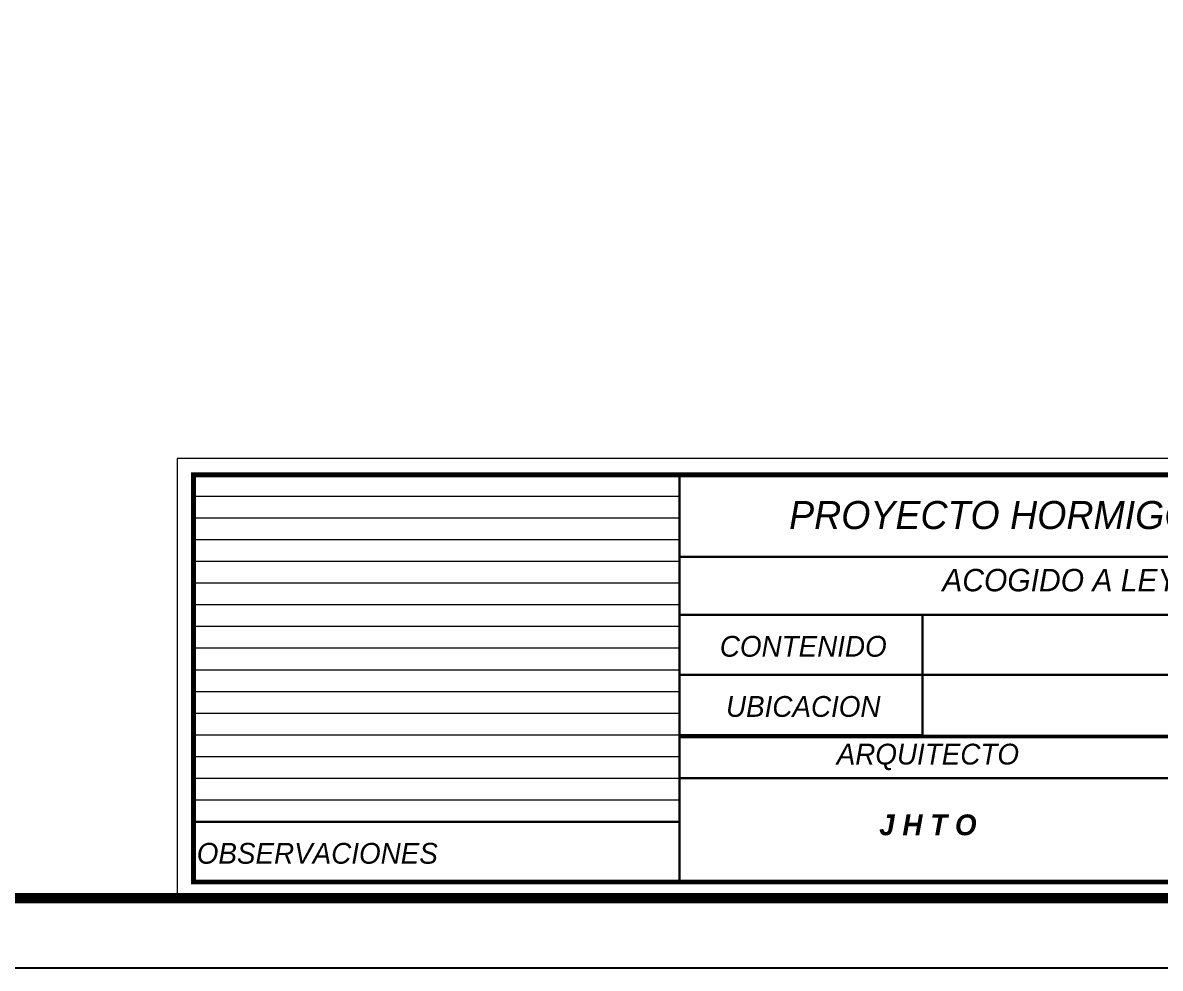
# Model space of a CAD drawing. Header units: millimetres. Extents: x 1217 to 2428, y 234 to 644.
# Drawn here: x 2129.4 to 2145.62, y 357.9 to 371.39 of the extents above; entities that cross this region are included whole.
import ezdxf

# ---------------------------------------------------------------- set-up
doc = ezdxf.new("R2010")
doc.units = ezdxf.units.MM
doc.layers.get('0').update_dxf_attribs({"lineweight": 5})
doc.layers.add('0.1', color=251, linetype='Continuous')
doc.styles.get("Standard").update_dxf_attribs({"font": 'arial.ttf'})

msp = doc.modelspace()

# ---------------------------------------------------------------- linework, layer by layer
for p, q in [((2138.76371, 364.93984), (2131.83597, 364.93984)), ((2138.76371, 362.56613), (2138.76371, 364.93984)), ((2138.76371, 364.93984), (2154.95596, 364.93984)), ((2138.76371, 364.63064), (2131.83597, 364.63064)), ((2138.76371, 364.32144), (2131.83597, 364.32144)), ((2138.76371, 364.28178), (2138.76371, 360.85048)), ((2138.76371, 364.01224), (2131.83597, 364.01224)), ((2138.76371, 363.70304), (2131.83597, 363.70304)), ((2138.76371, 363.39385), (2131.83597, 363.39385)), ((2138.76371, 363.08465), (2131.83597, 363.08465)), ((2138.76371, 362.77545), (2131.83597, 362.77545)), ((2138.76371, 362.46625), (2131.83597, 362.46625)), ((2138.76371, 362.46625), (2131.83597, 362.46625)), ((2138.76371, 360.85048), (2138.76371, 362.56613)), ((2138.76371, 362.56613), (2138.76371, 359.13483)), ((2138.76371, 362.15705), (2131.83597, 362.15705)), ((2138.76371, 361.84785), (2131.83597, 361.84785)), ((2138.76371, 361.53865), (2131.83597, 361.53865)), ((2138.76371, 361.22945), (2131.83597, 361.22945)), ((2141.74636, 361.22945), (2138.76371, 361.22945)), ((2141.74636, 361.22945), (2152.61919, 361.22945)), ((2138.76371, 360.92025), (2131.83597, 360.92025)), ((2138.76371, 360.61105), (2131.83597, 360.61105)), ((2138.76371, 360.30185), (2131.83597, 360.30185)), ((2138.76371, 359.99265), (2131.83597, 359.99265)), ((2138.76371, 359.99265), (2131.83597, 359.99265)), ((2138.76371, 359.13483), (2157.29274, 359.13483)), ((2152.61919, 359.13483), (2138.76371, 359.13483))]:
    msp.add_line(p, q)
msp.add_lwpolyline([(2131.60436, 358.90321), (2157.52436, 358.90321), (2157.52436, 365.17145), (2131.60436, 365.17145)], close=True)
for points, const_width in [([(2131.83597, 359.13483), (2157.29274, 359.13483), (2157.29274, 364.93984), (2131.83597, 364.93984)], 0.06863), ([(2138.76371, 359.13483), (2131.83597, 359.13483), (2131.83597, 364.93984), (2138.76371, 364.93984)], 0.03431), ([(2131.83597, 359.99265), (2138.76371, 359.99265), (2138.76371, 364.93984), (2131.83597, 364.93984)], 0.03431), ([(2138.76371, 363.77145), (2152.61919, 363.77145), (2152.61919, 364.93984), (2138.76371, 364.93984)], 0.03431), ([(2138.76371, 362.08728), (2142.22758, 362.08728), (2142.22758, 362.9451), (2138.76371, 362.9451)], 0.03431), ([(2138.76371, 361.22945), (2142.22758, 361.22945), (2142.22758, 362.9451), (2138.76371, 362.9451)], 0.03431), ([(2138.76371, 361.22945), (2142.22758, 361.22945), (2142.22758, 362.08728), (2138.76371, 362.08728)], 0.03431), ([(2138.76371, 359.13483), (2152.61919, 359.13483), (2152.61919, 360.61378), (2138.76371, 360.61378)], 0.03431), ([(2131.83597, 359.13483), (2138.76371, 359.13483), (2138.76371, 359.99265), (2131.83597, 359.99265)], 0.03431)]:
    msp.add_lwpolyline(points, close=True, dxfattribs=dict(const_width=const_width))
at = {"const_width": 0.03431}
for points in [[(2142.22758, 362.9451), (2152.61919, 362.9451)], [(2142.22758, 362.08728), (2152.61919, 362.08728)], [(2152.61919, 361.19798), (2138.76371, 361.19798)]]:
    msp.add_lwpolyline(points, dxfattribs=at)
at = {"layer": '0.1', "ltscale": 3}
msp.add_lwpolyline([(2098.52436, 357.90321), (2098.52436, 447.90321), (2158.52436, 447.90321), (2158.52436, 357.90321), (2098.52436, 357.90321)], dxfattribs=at)
at = {"layer": '0.1', "ltscale": 3, "const_width": 0.15}
msp.add_lwpolyline([(2099.52436, 358.90321), (2099.52436, 446.90321), (2157.52436, 446.90321), (2157.52436, 358.90321)], close=True, dxfattribs=at)

# ---------------------------------------------------------------- texts
at = {"attachment_point": 5}
for s, insert, char_height, width in [('{\\fCentury Gothic|b0|i1|c0|p34;PROYECTO HORMIGON PRIMAVERA 2018}', (2145.72114, 364.36456), 0.4, 16.0948265), ('{\\fCentury Gothic|b0|i1|c0|p34;ACOGIDO A LEY 19.537 y DFL-2}', (2145.72114, 363.39099), 0.32, 16.0948265), ('{\\fCentury Gothic|b0|i1|c0|p34;\\C252;CONTENIDO}', (2140.52834, 362.49303), 0.2964646, 7.2300091), ('{\\fCentury Gothic|b0|i1|c0|p34;\\C252;UBICACION}', (2140.52834, 361.63521), 0.2964646, 7.2300091), ('{\\fCentury Gothic|b0|i1|c0|p34;ARQUITECTO}', (2142.30477, 360.91653), 0.2964646, 7.2300091), ('{\\fCentury Gothic|b1|i1|c0|p34;J H T O}', (2142.30477, 359.94666), 0.2964646, 7.2300091), ('{\\fCentury Gothic|b0|i1|c0|p34;\\C252;OBSERVACIONES}', (2133.6006, 359.54058), 0.2964646, 7.2300091)]:
    msp.add_mtext(s, dxfattribs=dict(at, insert=insert, char_height=char_height, width=width))

doc.saveas('drawing.dxf')
